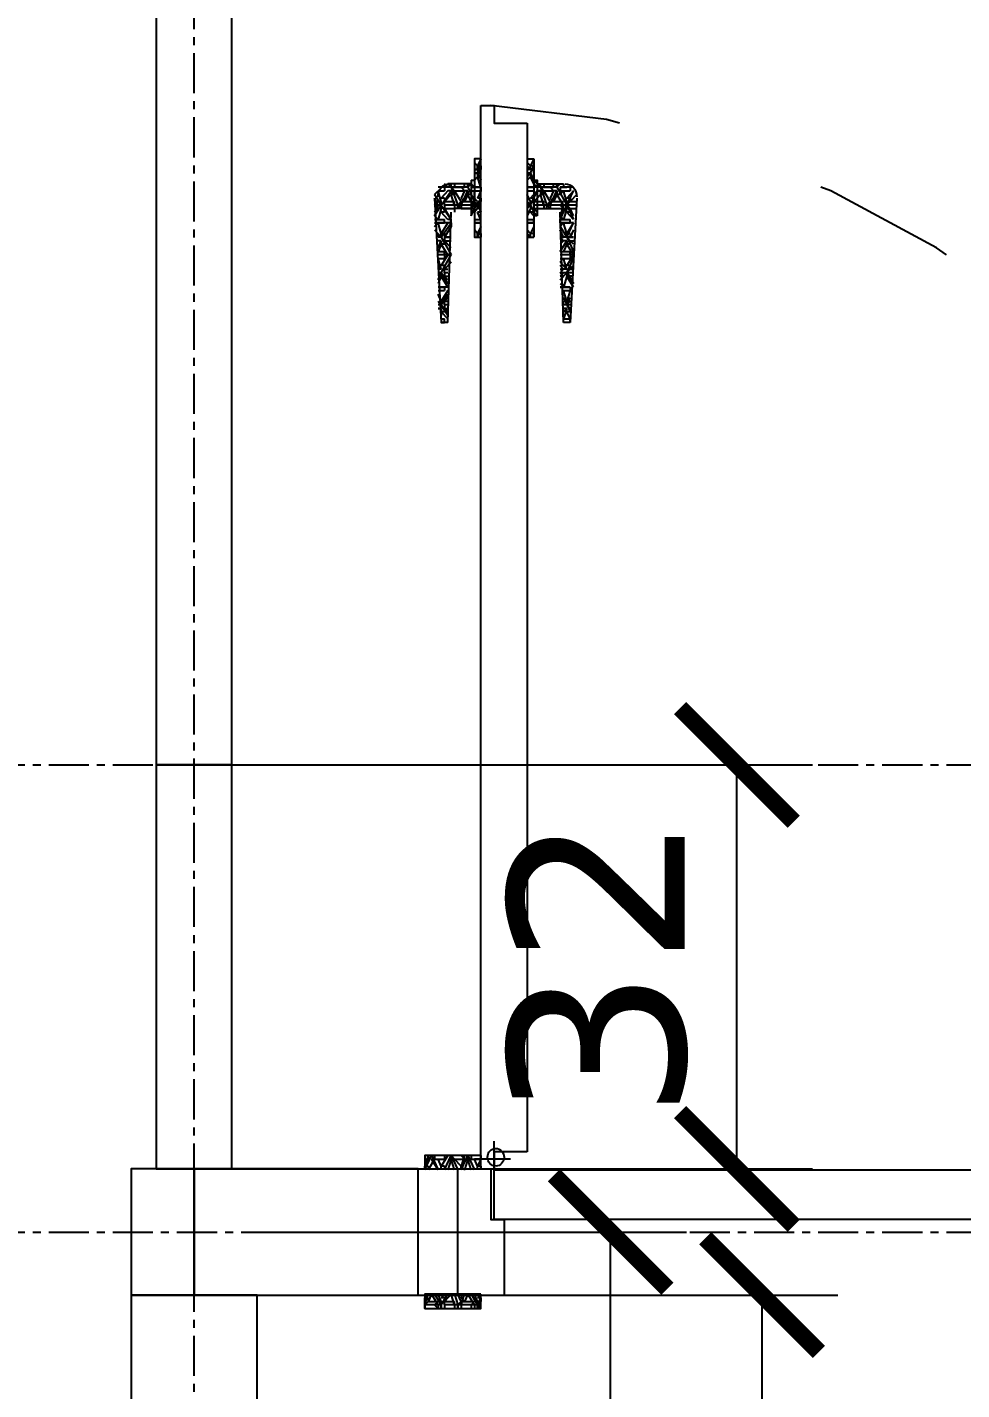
# Model space of a CAD drawing. Header units: centimetres. Extents: x -135 to 3640, y -1234 to 1338.
# Drawn here: x 247.8 to 321.8, y 192.5 to 300.4 of the extents above; entities that cross this region are included whole.
import ezdxf

# ---------------------------------------------------------------- set-up
doc = ezdxf.new("R2010")
doc.units = ezdxf.units.CM
doc.linetypes.add('CENTER', pattern=[5.08, 3.175, -0.635, 0.635, -0.635])
for name, color, linetype in [('AKS', 4, 'CENTER'), ('DIS_DUVAR_100', 30, 'Continuous'), ('IC_DUVAR_60', 30, 'Continuous'), ('IC_KAPILAR', 7, 'Continuous'), ('KOSE_PROFIL_100', 8, 'Continuous'), ('OLCULER', 7, 'Continuous'), ('OZEL_PANEL_OLCU_CM', 3, 'Continuous')]:
    doc.layers.add(name, color=color, linetype=linetype)
doc.styles.add('PORTMAN', font='DejaVuSans.ttf')
doc.dimstyles.new('PORTMAN', dxfattribs={"dimtxt": 14, "dimasz": 9, "dimexe": 6, "dimexo": 5, "dimgap": 4, "dimtad": 1, "dimtxsty": 'PORTMAN', "dimblk": 'ARCHTICK', "dimcen": 2.5, "dimazin": 3, "dimtfac": 0.5, "dimtmove": 2, "dimatfit": 3})

# ---------------------------------------------------------------- blocks, each defined once
blk = doc.blocks.new('kaynak-dis-kapi')
at = {"color": 133, "linetype": 'Continuous', "lineweight": 25, "true_color": 0x6ec1dd}
for p, q in [((54378.49, 7078.5), (54378.49, 7162.8)), ((54374.54, 7161.39), (54374.54, 7079.91)), ((54373.98, 7158.57), (54374.26, 7158.01)), ((54373.98, 7158.57), (54373.98, 7152.37)), ((54374.54, 7158.57), (54373.98, 7158.57)), ((54378.49, 7158.57), (54378.77, 7158.01)), ((54373.98, 7158.01), (54373.98, 7158.01)), ((54373.98, 7158.01), (54374.26, 7158.01)), ((54373.98, 7157.45), (54373.98, 7157.73)), ((54373.98, 7157.73), (54373.98, 7157.73)), ((54373.98, 7157.45), (54373.98, 7157.45)), ((54374.26, 7157.45), (54373.98, 7156.88)), ((54373.98, 7157.45), (54373.98, 7157.45)), ((54373.98, 7157.45), (54373.98, 7157.45)), ((54374.26, 7158.01), (54374.54, 7158.29)), ((54374.54, 7158.01), (54374.26, 7157.73)), ((54374.26, 7157.73), (54374.26, 7158.01)), ((54374.26, 7157.73), (54374.54, 7157.73)), ((54374.26, 7157.45), (54374.54, 7157.45)), ((54374.26, 7157.45), (54374.26, 7157.16)), ((54374.26, 7157.45), (54374.54, 7157.45)), ((54378.49, 7158.01), (54378.49, 7157.73)), ((54378.49, 7158.01), (54378.77, 7158.01)), ((54378.77, 7157.45), (54378.49, 7157.73)), ((54378.49, 7157.73), (54378.49, 7157.73)), ((54378.77, 7157.45), (54378.49, 7156.88)), ((54378.77, 7157.45), (54378.49, 7157.45)), ((54378.49, 7157.16), (54378.49, 7157.45)), ((54378.49, 7157.45), (54378.49, 7157.45)), ((54378.77, 7158.01), (54379.05, 7158.29)), ((54378.77, 7157.73), (54378.77, 7158.01)), ((54379.05, 7157.73), (54378.77, 7157.73)), ((54378.77, 7157.73), (54379.05, 7157.73)), ((54378.77, 7157.45), (54378.77, 7157.16)), ((54378.77, 7157.45), (54379.05, 7157.45)), ((54370.59, 7156.32), (54371.72, 7156.32)), ((54370.88, 7156.32), (54370.88, 7156.32)), ((54370.88, 7156.32), (54370.88, 7156.04)), ((54371.72, 7156.32), (54371.16, 7156.32)), ((54371.44, 7156.6), (54371.44, 7156.32)), ((54371.44, 7156.6), (54371.44, 7156.32)), ((54373.69, 7156.6), (54371.44, 7156.6)), ((54372, 7156.32), (54371.72, 7156.6)), ((54371.72, 7156.32), (54371.72, 7156.32)), ((54371.72, 7156.32), (54371.72, 7156.04)), ((54372, 7156.32), (54372, 7156.6)), ((54372, 7156.32), (54372.29, 7156.32)), ((54372.29, 7156.32), (54372.29, 7156.6)), ((54372.57, 7156.32), (54372.29, 7156.32)), ((54372.57, 7156.32), (54372.29, 7156.04)), ((54373.13, 7156.32), (54372.29, 7156.32)), ((54373.13, 7156.6), (54373.13, 7156.32)), ((54373.13, 7156.6), (54373.13, 7156.32)), ((54373.41, 7156.32), (54373.13, 7156.32)), ((54373.41, 7156.32), (54373.13, 7156.04)), ((54373.41, 7156.32), (54373.41, 7156.6)), ((54373.41, 7156.32), (54373.41, 7156.6)), ((54373.41, 7156.32), (54373.69, 7156.32)), ((54373.69, 7156.88), (54373.69, 7156.88)), ((54373.69, 7156.32), (54373.98, 7156.6)), ((54373.69, 7156.32), (54373.98, 7156.32)), ((54373.69, 7156.32), (54373.69, 7156.32)), ((54373.98, 7157.16), (54373.98, 7157.16)), ((54373.98, 7157.16), (54374.26, 7157.16)), ((54373.98, 7156.6), (54374.26, 7157.16)), ((54373.98, 7156.32), (54374.54, 7156.32)), ((54373.98, 7156.32), (54373.98, 7156.32)), ((54373.98, 7156.32), (54373.98, 7156.04)), ((54373.98, 7156.32), (54373.98, 7156.32)), ((54374.54, 7156.32), (54373.98, 7156.32)), ((54374.26, 7157.16), (54374.54, 7156.88)), ((54378.49, 7157.16), (54378.77, 7157.16)), ((54378.49, 7156.32), (54378.77, 7157.16)), ((54378.49, 7156.32), (54379.05, 7156.32)), ((54378.49, 7156.32), (54378.49, 7156.32)), ((54378.49, 7156.32), (54378.49, 7156.04)), ((54379.05, 7156.32), (54378.49, 7156.32)), ((54378.77, 7157.16), (54379.05, 7156.88)), ((54379.33, 7156.88), (54379.05, 7156.88)), ((54379.05, 7156.88), (54379.05, 7156.32)), ((54379.33, 7156.6), (54379.05, 7156.32)), ((54379.05, 7156.32), (54379.33, 7156.32)), ((54379.33, 7156.32), (54379.05, 7156.32)), ((54379.33, 7156.88), (54379.33, 7154.06)), ((54379.62, 7156.32), (54379.33, 7156.6)), ((54379.33, 7156.6), (54381.31, 7156.6)), ((54379.33, 7156.32), (54379.33, 7156.32)), ((54379.33, 7156.32), (54379.33, 7156.32)), ((54379.33, 7156.32), (54379.33, 7156.04)), ((54379.33, 7156.32), (54379.33, 7156.32)), ((54379.62, 7156.32), (54379.62, 7156.6)), ((54379.62, 7156.32), (54379.9, 7156.32)), ((54379.9, 7156.32), (54379.9, 7156.6)), ((54380.18, 7156.32), (54379.9, 7156.32)), ((54380.18, 7156.32), (54379.9, 7156.04)), ((54380.74, 7156.32), (54379.9, 7156.32)), ((54380.74, 7156.6), (54380.74, 7156.32)), ((54380.74, 7156.6), (54380.74, 7156.32)), ((54381.03, 7156.32), (54380.74, 7156.32)), ((54381.03, 7156.32), (54380.74, 7156.04)), ((54381.03, 7156.32), (54381.03, 7156.6)), ((54381.03, 7156.32), (54381.03, 7156.6)), ((54381.03, 7156.32), (54381.31, 7156.32)), ((54381.31, 7156.32), (54381.59, 7156.6)), ((54381.59, 7156.32), (54381.59, 7156.32)), ((54381.59, 7156.32), (54381.59, 7156.04)), ((54381.59, 7156.32), (54381.59, 7156.32)), ((54370.31, 7155.75), (54370.88, 7155.19)), ((54370.31, 7155.47), (54370.88, 7145.6)), ((54370.88, 7155.19), (54370.31, 7155.19)), ((54370.59, 7156.04), (54370.59, 7156.04)), ((54370.59, 7156.04), (54371.16, 7155.47)), ((54371.72, 7156.04), (54370.88, 7156.04)), ((54370.88, 7155.47), (54370.88, 7155.19)), ((54370.88, 7155.47), (54371.16, 7155.47)), ((54371.16, 7154.91), (54370.88, 7155.19)), ((54371.16, 7155.19), (54371.44, 7156.04)), ((54371.16, 7154.91), (54371.16, 7155.19)), ((54371.72, 7155.75), (54371.44, 7156.04)), ((54371.44, 7154.91), (54372, 7155.75)), ((54371.72, 7154.91), (54371.44, 7155.19)), ((54372.57, 7155.19), (54371.44, 7155.19)), ((54371.72, 7155.75), (54372, 7155.75)), ((54372.57, 7154.91), (54372, 7156.04)), ((54372, 7156.04), (54372, 7155.75)), ((54372, 7156.04), (54372.29, 7156.04)), ((54372, 7155.75), (54372.29, 7155.19)), ((54373.13, 7156.04), (54372.29, 7156.04)), ((54372.29, 7156.04), (54372.57, 7155.47)), ((54372.57, 7155.47), (54372.29, 7155.19)), ((54372.57, 7155.19), (54373.13, 7156.04)), ((54372.57, 7155.47), (54372.57, 7155.47)), ((54372.57, 7154.91), (54372.57, 7155.19)), ((54372.85, 7154.91), (54372.57, 7155.19)), ((54373.13, 7155.75), (54373.13, 7156.04)), ((54373.13, 7155.75), (54373.41, 7155.75)), ((54373.13, 7154.91), (54373.41, 7155.75)), ((54373.13, 7154.91), (54373.13, 7155.19)), ((54373.69, 7155.19), (54373.13, 7155.19)), ((54373.69, 7156.04), (54373.41, 7156.04)), ((54373.41, 7156.04), (54373.41, 7155.75)), ((54373.41, 7156.04), (54373.69, 7156.04)), ((54373.41, 7155.75), (54373.69, 7155.47)), ((54373.98, 7155.47), (54373.69, 7156.04)), ((54373.69, 7156.04), (54373.69, 7156.04)), ((54373.69, 7155.47), (54373.98, 7155.19)), ((54373.98, 7155.19), (54373.69, 7155.19)), ((54373.98, 7156.04), (54373.98, 7156.04)), ((54373.98, 7156.04), (54373.98, 7156.04)), ((54374.54, 7156.04), (54373.98, 7156.04)), ((54373.98, 7155.47), (54373.98, 7155.19)), ((54373.98, 7155.47), (54374.26, 7155.47)), ((54373.98, 7154.91), (54373.98, 7155.19)), ((54373.98, 7155.19), (54373.98, 7155.19)), ((54373.98, 7155.19), (54373.98, 7155.19)), ((54374.26, 7155.19), (54374.54, 7155.75)), ((54374.26, 7154.91), (54374.26, 7155.19)), ((54379.05, 7156.04), (54378.49, 7156.04)), ((54378.49, 7156.04), (54378.77, 7155.47)), ((54378.49, 7155.47), (54378.49, 7155.19)), ((54378.49, 7155.47), (54378.77, 7155.47)), ((54378.77, 7154.91), (54378.49, 7155.19)), ((54378.49, 7155.19), (54378.49, 7155.19)), ((54378.77, 7154.91), (54378.77, 7155.19)), ((54379.33, 7156.04), (54379.05, 7156.04)), ((54379.33, 7154.91), (54379.05, 7155.19)), ((54379.33, 7155.19), (54379.05, 7155.19)), ((54379.05, 7154.91), (54379.33, 7155.19)), ((54379.33, 7156.04), (54379.33, 7156.04)), ((54379.33, 7155.75), (54379.62, 7155.75)), ((54379.33, 7155.19), (54379.62, 7155.75)), ((54380.18, 7155.19), (54379.33, 7155.19)), ((54380.18, 7154.91), (54379.62, 7156.04)), ((54379.62, 7156.04), (54379.62, 7155.75)), ((54379.62, 7156.04), (54379.9, 7156.04)), ((54379.62, 7155.75), (54379.9, 7155.19)), ((54380.74, 7156.04), (54379.9, 7156.04)), ((54379.9, 7156.04), (54380.18, 7155.47)), ((54380.18, 7155.47), (54379.9, 7155.19)), ((54380.18, 7155.19), (54380.74, 7156.04)), ((54380.18, 7155.47), (54380.18, 7155.47)), ((54380.18, 7154.91), (54380.18, 7155.19)), ((54380.46, 7154.91), (54380.18, 7155.19)), ((54380.74, 7155.75), (54380.74, 7156.04)), ((54380.74, 7155.75), (54381.03, 7155.75)), ((54380.74, 7154.91), (54381.03, 7155.75)), ((54380.74, 7154.91), (54380.74, 7155.19)), ((54381.59, 7155.19), (54380.74, 7155.19)), ((54381.03, 7156.04), (54381.03, 7155.75)), ((54381.03, 7156.04), (54381.31, 7156.04)), ((54381.03, 7155.75), (54381.59, 7155.19)), ((54381.31, 7156.04), (54381.87, 7155.47)), ((54382.15, 7156.04), (54381.59, 7156.04)), ((54381.59, 7155.47), (54381.59, 7155.19)), ((54381.59, 7155.47), (54381.87, 7155.47)), ((54381.59, 7154.91), (54381.59, 7155.19)), ((54381.87, 7155.19), (54382.15, 7156.04)), ((54381.87, 7154.91), (54381.87, 7155.19)), ((54382.44, 7155.75), (54382.15, 7156.04)), ((54382.15, 7154.91), (54382.44, 7155.47)), ((54382.44, 7154.91), (54382.15, 7155.19)), ((54382.44, 7155.19), (54382.15, 7155.19)), ((54382.44, 7155.75), (54382.44, 7155.75)), ((54370.88, 7154.63), (54370.31, 7154.63)), ((54370.59, 7154.06), (54370.88, 7154.63)), ((54370.59, 7153.78), (54371.16, 7154.34)), ((54371.16, 7154.91), (54370.88, 7154.63)), ((54370.88, 7154.34), (54370.88, 7154.63)), ((54370.88, 7154.34), (54371.16, 7154.34)), ((54371.16, 7154.91), (54371.44, 7154.91)), ((54371.16, 7154.91), (54371.16, 7154.63)), ((54371.16, 7154.91), (54371.44, 7154.91)), ((54371.16, 7154.63), (54371.44, 7153.78)), ((54371.72, 7154.91), (54371.44, 7154.63)), ((54371.44, 7154.91), (54371.72, 7154.06)), ((54372.57, 7154.63), (54371.44, 7154.63)), ((54371.44, 7145.6), (54371.72, 7154.34)), ((54371.72, 7154.06), (54371.44, 7153.78)), ((54371.72, 7154.06), (54371.72, 7154.06)), ((54373.69, 7154.63), (54372, 7154.63)), ((54372, 7154.34), (54372, 7154.34)), ((54372.57, 7154.63), (54372.29, 7154.63)), ((54372.29, 7154.63), (54372.29, 7154.63)), ((54372.57, 7154.91), (54372.57, 7154.63)), ((54372.57, 7154.91), (54372.57, 7154.63)), ((54372.85, 7154.91), (54372.57, 7154.63)), ((54372.57, 7154.63), (54372.57, 7154.63)), ((54372.85, 7154.63), (54372.85, 7154.91)), ((54372.85, 7154.91), (54373.13, 7154.91)), ((54372.85, 7154.91), (54373.13, 7154.91)), ((54373.13, 7154.91), (54373.13, 7154.63)), ((54373.13, 7154.91), (54373.13, 7154.63)), ((54373.69, 7154.63), (54373.13, 7154.63)), ((54373.69, 7154.91), (54373.98, 7154.91)), ((54373.98, 7154.63), (54373.69, 7154.63)), ((54373.69, 7154.34), (54373.98, 7154.63)), ((54373.98, 7154.34), (54373.69, 7154.06)), ((54373.69, 7154.06), (54373.98, 7154.06)), ((54373.69, 7154.06), (54373.69, 7154.06)), ((54373.98, 7154.91), (54373.98, 7154.91)), ((54373.98, 7154.91), (54373.98, 7154.63)), ((54373.98, 7154.34), (54373.98, 7154.63)), ((54373.98, 7154.63), (54373.98, 7154.63)), ((54373.98, 7154.63), (54373.98, 7154.63)), ((54373.98, 7154.34), (54374.26, 7154.34)), ((54373.98, 7154.06), (54374.26, 7154.34)), ((54374.26, 7154.91), (54374.54, 7154.91)), ((54374.26, 7154.91), (54374.54, 7154.91)), ((54374.26, 7154.91), (54374.26, 7154.63)), ((54374.26, 7154.91), (54374.54, 7154.91)), ((54374.26, 7154.63), (54374.54, 7154.06)), ((54378.77, 7154.91), (54378.49, 7154.63)), ((54378.49, 7154.34), (54378.49, 7154.63)), ((54378.49, 7154.63), (54378.49, 7154.63)), ((54378.49, 7154.34), (54378.77, 7154.34)), ((54378.49, 7153.78), (54378.77, 7154.34)), ((54378.77, 7154.91), (54379.05, 7154.91)), ((54378.77, 7154.91), (54378.77, 7154.63)), ((54378.77, 7154.91), (54379.05, 7154.91)), ((54378.77, 7154.63), (54379.05, 7154.34)), ((54379.05, 7154.91), (54379.33, 7154.91)), ((54379.05, 7154.91), (54379.05, 7154.91)), ((54379.05, 7154.91), (54379.05, 7154.91)), ((54379.05, 7154.91), (54379.33, 7154.63)), ((54379.33, 7154.63), (54379.05, 7154.63)), ((54379.33, 7154.63), (54379.05, 7154.63)), ((54379.05, 7154.34), (54379.05, 7154.06)), ((54379.33, 7154.91), (54379.33, 7154.63)), ((54380.18, 7154.63), (54379.33, 7154.63)), ((54379.33, 7154.63), (54380.74, 7154.63)), ((54380.18, 7154.63), (54379.9, 7154.63)), ((54379.9, 7154.63), (54379.9, 7154.63)), ((54380.18, 7154.91), (54380.18, 7154.63)), ((54380.18, 7154.91), (54380.18, 7154.63)), ((54380.46, 7154.91), (54380.18, 7154.63)), ((54380.18, 7154.63), (54380.18, 7154.63)), ((54380.46, 7154.63), (54380.46, 7154.91)), ((54380.46, 7154.91), (54380.74, 7154.91)), ((54380.46, 7154.91), (54380.74, 7154.91)), ((54380.74, 7154.91), (54380.74, 7154.63)), ((54380.74, 7154.91), (54380.74, 7154.34)), ((54381.59, 7154.63), (54380.74, 7154.63)), ((54380.74, 7154.34), (54380.74, 7154.34)), ((54381.03, 7153.78), (54381.59, 7154.63)), ((54381.31, 7145.6), (54381.03, 7154.34)), ((54381.03, 7154.06), (54381.03, 7154.06)), ((54381.03, 7154.06), (54381.03, 7154.06)), ((54381.31, 7153.78), (54381.87, 7154.34)), ((54381.59, 7154.91), (54381.59, 7154.63)), ((54381.59, 7154.34), (54381.59, 7154.63)), ((54381.59, 7154.34), (54381.87, 7154.34)), ((54381.87, 7154.91), (54382.44, 7154.91)), ((54381.87, 7154.91), (54382.15, 7154.91)), ((54381.87, 7154.91), (54381.87, 7154.63)), ((54381.87, 7154.91), (54382.15, 7154.91)), ((54381.87, 7154.63), (54382.15, 7153.78)), ((54382.44, 7154.91), (54382.15, 7154.63)), ((54382.15, 7154.91), (54382.44, 7154.34)), ((54382.44, 7154.63), (54382.15, 7154.63)), ((54382.44, 7154.06), (54382.15, 7153.78)), ((54382.44, 7154.06), (54382.44, 7154.06)), ((54370.59, 7153.78), (54370.59, 7153.78)), ((54371.16, 7152.37), (54370.59, 7153.5)), ((54370.59, 7153.5), (54371.72, 7153.5)), ((54370.59, 7153.5), (54370.59, 7153.5)), ((54370.59, 7153.5), (54371.16, 7152.65)), ((54370.88, 7153.5), (54370.88, 7153.78)), ((54371.72, 7153.78), (54370.88, 7153.78)), ((54370.88, 7153.5), (54370.88, 7153.5)), ((54371.72, 7153.5), (54370.88, 7153.5)), ((54371.16, 7152.65), (54371.44, 7153.5)), ((54371.72, 7153.22), (54371.44, 7153.5)), ((54371.72, 7153.5), (54371.72, 7153.78)), ((54371.72, 7153.5), (54371.72, 7153.5)), ((54371.72, 7153.22), (54371.72, 7153.22)), ((54373.98, 7153.5), (54373.98, 7153.78)), ((54374.54, 7153.78), (54373.98, 7153.78)), ((54373.98, 7153.5), (54374.54, 7153.5)), ((54373.98, 7153.5), (54373.98, 7153.5)), ((54374.54, 7153.5), (54373.98, 7153.5)), ((54373.98, 7153.22), (54374.26, 7152.65)), ((54378.49, 7153.5), (54378.49, 7153.78)), ((54379.05, 7153.78), (54378.49, 7153.78)), ((54378.49, 7153.5), (54379.05, 7153.5)), ((54378.49, 7153.5), (54378.49, 7153.5)), ((54379.05, 7153.5), (54378.49, 7153.5)), ((54378.49, 7153.22), (54378.77, 7152.65)), ((54381.03, 7153.78), (54381.03, 7153.78)), ((54381.03, 7153.78), (54381.31, 7153.78)), ((54381.03, 7153.5), (54382.44, 7153.5)), ((54381.03, 7153.5), (54381.03, 7153.5)), ((54381.03, 7153.5), (54381.03, 7153.22)), ((54381.03, 7153.5), (54381.31, 7153.5)), ((54381.03, 7153.22), (54381.03, 7153.22)), ((54381.03, 7153.22), (54381.03, 7153.22)), ((54381.03, 7153.22), (54381.59, 7152.37)), ((54381.31, 7153.5), (54381.87, 7152.65)), ((54381.59, 7153.5), (54381.59, 7153.78)), ((54382.44, 7153.78), (54381.59, 7153.78)), ((54381.59, 7153.5), (54381.59, 7153.5)), ((54382.44, 7153.5), (54381.59, 7153.5)), ((54381.87, 7152.65), (54382.15, 7153.5)), ((54382.44, 7153.22), (54382.15, 7153.5)), ((54370.59, 7152.94), (54370.88, 7152.37)), ((54370.88, 7152.37), (54370.59, 7152.37)), ((54370.88, 7152.09), (54370.59, 7152.09)), ((54370.59, 7151.81), (54370.88, 7152.09)), ((54370.88, 7152.65), (54370.88, 7152.37)), ((54370.88, 7152.65), (54371.16, 7152.65)), ((54371.16, 7152.37), (54370.88, 7152.37)), ((54371.16, 7152.37), (54370.88, 7152.09)), ((54370.88, 7151.81), (54370.88, 7152.09)), ((54371.16, 7152.37), (54371.16, 7152.65)), ((54371.16, 7152.37), (54371.44, 7152.37)), ((54371.72, 7151.24), (54371.16, 7152.09)), ((54371.16, 7152.09), (54371.16, 7151.81)), ((54371.16, 7152.09), (54371.44, 7152.09)), ((54371.44, 7152.37), (54371.72, 7152.94)), ((54371.72, 7152.37), (54371.44, 7152.37)), ((54371.72, 7152.37), (54371.44, 7152.09)), ((54371.72, 7152.37), (54371.44, 7152.37)), ((54371.72, 7152.09), (54371.44, 7152.09)), ((54371.44, 7152.09), (54371.72, 7151.81)), ((54373.98, 7152.37), (54373.98, 7152.65)), ((54373.98, 7152.65), (54373.98, 7152.65)), ((54373.98, 7152.65), (54374.26, 7152.65)), ((54374.54, 7152.37), (54373.98, 7152.37)), ((54374.26, 7152.65), (54374.54, 7152.94)), ((54374.54, 7152.65), (54374.26, 7152.37)), ((54374.26, 7152.37), (54374.26, 7152.65)), ((54378.77, 7152.37), (54378.49, 7152.94)), ((54378.49, 7152.65), (54378.49, 7152.37)), ((54378.49, 7152.65), (54378.77, 7152.65)), ((54378.77, 7152.65), (54379.05, 7152.94)), ((54378.77, 7152.37), (54378.77, 7152.65)), ((54381.03, 7152.37), (54381.59, 7152.37)), ((54381.59, 7152.37), (54381.03, 7152.37)), ((54381.59, 7152.09), (54381.03, 7152.09)), ((54381.03, 7151.53), (54381.59, 7152.09)), ((54381.59, 7152.65), (54381.59, 7152.37)), ((54381.59, 7152.65), (54381.87, 7152.65)), ((54381.59, 7152.37), (54381.59, 7152.37)), ((54381.59, 7152.37), (54381.59, 7152.09)), ((54381.59, 7151.81), (54381.59, 7152.09)), ((54381.87, 7152.37), (54381.87, 7152.65)), ((54381.87, 7152.37), (54382.15, 7152.37)), ((54381.87, 7152.37), (54382.15, 7152.37)), ((54382.15, 7151.53), (54381.87, 7152.09)), ((54381.87, 7152.09), (54381.87, 7151.81)), ((54381.87, 7152.09), (54382.15, 7152.09)), ((54382.15, 7152.37), (54382.15, 7152.65)), ((54382.15, 7152.37), (54382.15, 7152.37)), ((54382.15, 7152.37), (54382.15, 7152.37)), ((54382.15, 7152.09), (54382.15, 7152.09)), ((54382.15, 7152.09), (54382.15, 7152.09)), ((54382.15, 7152.09), (54382.15, 7152.09)), ((54370.59, 7150.96), (54371.16, 7151.81)), ((54370.59, 7150.96), (54371.72, 7150.96)), ((54370.59, 7150.96), (54370.59, 7150.96)), ((54370.59, 7150.96), (54370.59, 7150.96)), ((54370.59, 7150.96), (54371.16, 7150.12)), ((54370.88, 7151.81), (54371.16, 7151.81)), ((54370.88, 7150.96), (54370.88, 7151.24)), ((54371.72, 7151.24), (54370.88, 7151.24)), ((54370.88, 7150.96), (54370.88, 7150.68)), ((54371.16, 7151.81), (54371.44, 7151.24)), ((54371.72, 7151.24), (54371.44, 7151.24)), ((54371.72, 7151.24), (54371.72, 7151.24)), ((54371.72, 7151.24), (54371.72, 7151.24)), ((54381.03, 7150.96), (54382.15, 7150.96)), ((54381.03, 7150.96), (54381.03, 7150.96)), ((54381.03, 7150.96), (54381.31, 7150.96)), ((54381.03, 7150.96), (54381.03, 7150.96)), ((54381.03, 7150.96), (54381.31, 7150.96)), ((54381.31, 7150.96), (54381.87, 7151.81)), ((54381.31, 7150.96), (54381.87, 7150.12)), ((54381.59, 7151.81), (54381.87, 7151.81)), ((54381.59, 7150.96), (54381.59, 7151.24)), ((54382.15, 7151.24), (54381.59, 7151.24)), ((54381.59, 7150.96), (54381.59, 7150.68)), ((54381.87, 7151.81), (54382.15, 7151.24)), ((54370.59, 7150.12), (54370.88, 7149.83)), ((54370.88, 7149.83), (54370.59, 7149.83)), ((54371.72, 7150.68), (54370.88, 7150.68)), ((54370.88, 7150.12), (54370.88, 7149.83)), ((54370.88, 7150.12), (54371.16, 7150.12)), ((54371.16, 7149.55), (54370.88, 7149.83)), ((54371.16, 7149.83), (54371.44, 7150.68)), ((54371.72, 7150.4), (54371.16, 7149.83)), ((54371.16, 7149.83), (54371.16, 7149.83)), ((54371.16, 7149.83), (54371.44, 7149.83)), ((54371.72, 7150.4), (54371.44, 7150.68)), ((54371.44, 7149.83), (54371.72, 7150.12)), ((54371.72, 7149.55), (54371.44, 7149.83)), ((54371.72, 7149.83), (54371.44, 7149.83)), ((54371.72, 7150.68), (54371.72, 7150.68)), ((54381.03, 7150.4), (54381.59, 7149.83)), ((54381.59, 7149.83), (54381.31, 7149.83)), ((54382.15, 7150.68), (54381.59, 7150.68)), ((54381.59, 7150.12), (54381.59, 7149.83)), ((54381.59, 7150.12), (54381.87, 7150.12)), ((54381.59, 7149.55), (54381.59, 7149.83)), ((54381.87, 7149.83), (54382.15, 7150.68)), ((54382.15, 7150.12), (54381.87, 7149.83)), ((54381.87, 7149.83), (54381.87, 7149.83)), ((54381.87, 7149.83), (54382.15, 7149.83)), ((54371.16, 7149.55), (54370.59, 7148.71)), ((54370.88, 7149.27), (54370.59, 7149.27)), ((54370.59, 7149.27), (54370.88, 7149.27)), ((54370.59, 7148.42), (54371.16, 7149.27)), ((54371.16, 7149.55), (54370.88, 7149.27)), ((54370.88, 7149.27), (54370.88, 7149.27)), ((54370.88, 7149.27), (54371.16, 7149.27)), ((54371.16, 7149.55), (54371.16, 7149.27)), ((54371.16, 7149.55), (54371.44, 7149.55)), ((54371.16, 7149.27), (54371.44, 7148.42)), ((54371.72, 7149.55), (54371.44, 7149.27)), ((54371.44, 7149.55), (54371.72, 7149.27)), ((54371.72, 7149.27), (54371.44, 7149.27)), ((54371.72, 7148.71), (54371.44, 7148.42)), ((54381.31, 7149.55), (54381.59, 7149.55)), ((54381.87, 7149.55), (54381.31, 7148.71)), ((54381.59, 7149.27), (54381.31, 7149.27)), ((54381.31, 7148.99), (54381.59, 7149.27)), ((54381.31, 7148.42), (54381.87, 7149.27)), ((54381.59, 7149.55), (54381.59, 7149.27)), ((54381.59, 7149.27), (54381.59, 7149.27)), ((54381.59, 7149.27), (54381.87, 7149.27)), ((54381.87, 7149.55), (54382.15, 7149.55)), ((54381.87, 7149.55), (54381.87, 7149.27)), ((54381.87, 7149.55), (54382.15, 7149.55)), ((54381.87, 7149.27), (54382.15, 7148.71)), ((54370.88, 7148.42), (54371.72, 7148.42)), ((54370.88, 7148.42), (54370.88, 7148.42)), ((54370.88, 7148.42), (54370.88, 7148.14)), ((54371.72, 7148.42), (54370.88, 7148.42)), ((54371.44, 7148.14), (54370.88, 7148.14)), ((54370.88, 7148.14), (54371.16, 7147.3)), ((54371.16, 7147.01), (54370.88, 7147.58)), ((54371.16, 7147.3), (54371.44, 7148.14)), ((54371.44, 7148.14), (54371.44, 7148.14)), ((54381.31, 7148.42), (54382.15, 7148.42)), ((54381.31, 7148.42), (54381.31, 7148.42)), ((54381.31, 7148.14), (54381.31, 7148.14)), ((54381.31, 7148.14), (54381.87, 7147.3)), ((54381.87, 7147.01), (54381.31, 7147.86)), ((54381.31, 7147.58), (54381.59, 7147.3)), ((54381.59, 7148.42), (54381.59, 7148.42)), ((54381.59, 7148.42), (54381.59, 7148.14)), ((54382.15, 7148.42), (54381.59, 7148.42)), ((54382.15, 7148.14), (54381.59, 7148.14)), ((54381.87, 7147.3), (54382.15, 7147.86)), ((54371.16, 7147.01), (54370.88, 7147.3)), ((54370.88, 7147.3), (54370.88, 7147.3)), ((54370.88, 7147.3), (54371.16, 7147.3)), ((54370.88, 7147.3), (54370.88, 7147.3)), ((54370.88, 7147.3), (54370.88, 7147.3)), ((54371.16, 7147.01), (54370.88, 7146.73)), ((54370.88, 7146.73), (54370.88, 7146.73)), ((54371.16, 7147.01), (54371.16, 7147.3)), ((54371.16, 7147.01), (54371.44, 7147.01)), ((54371.44, 7146.45), (54371.16, 7146.73)), ((54371.16, 7146.73), (54371.16, 7146.73)), ((54371.16, 7146.73), (54371.44, 7146.73)), ((54371.16, 7146.73), (54371.44, 7145.89)), ((54371.44, 7147.01), (54371.44, 7147.3)), ((54371.44, 7146.73), (54371.44, 7146.73)), ((54381.59, 7147.3), (54381.31, 7147.3)), ((54381.31, 7147.01), (54381.59, 7147.01)), ((54381.59, 7146.73), (54381.31, 7146.73)), ((54381.31, 7146.45), (54381.59, 7146.73)), ((54381.59, 7147.01), (54381.59, 7147.3)), ((54381.59, 7147.3), (54381.59, 7147.3)), ((54381.59, 7147.3), (54381.87, 7147.3)), ((54381.59, 7147.01), (54381.59, 7146.73)), ((54381.59, 7146.45), (54381.59, 7146.73)), ((54381.87, 7147.01), (54381.87, 7147.3)), ((54381.87, 7147.01), (54382.15, 7147.01)), ((54381.87, 7147.01), (54382.15, 7147.01)), ((54382.15, 7146.73), (54381.87, 7146.73)), ((54381.87, 7146.73), (54381.87, 7146.73)), ((54381.87, 7146.73), (54382.15, 7146.73)), ((54381.87, 7146.73), (54381.87, 7146.17)), ((54370.88, 7145.89), (54371.16, 7146.45)), ((54370.88, 7145.6), (54370.88, 7145.89)), ((54371.44, 7145.89), (54370.88, 7145.89)), ((54370.88, 7145.6), (54371.44, 7145.6)), ((54370.88, 7145.6), (54370.88, 7145.6)), ((54371.16, 7145.6), (54371.16, 7145.6)), ((54371.16, 7145.6), (54371.16, 7145.6)), ((54371.16, 7145.6), (54371.16, 7145.6)), ((54381.31, 7145.89), (54381.87, 7146.45)), ((54381.31, 7145.89), (54381.31, 7145.89)), ((54381.31, 7145.6), (54381.87, 7145.6)), ((54381.59, 7146.45), (54381.87, 7146.45)), ((54381.59, 7145.6), (54381.59, 7145.89)), ((54381.87, 7145.89), (54381.59, 7145.89)), ((54381.59, 7145.6), (54381.59, 7145.6)), ((54381.59, 7145.6), (54381.59, 7145.6)), ((54381.87, 7145.6), (54381.87, 7145.6)), ((54377.36, 7078.22), (54377.36, 7080.76)), ((54378.49, 7079.63), (54378.49, 7079.35)), ((54379.62, 7079.63), (54379.05, 7078.5)), ((54379.33, 7079.63), (54379.33, 7079.35)), ((54380.18, 7078.5), (54379.62, 7079.63)), ((54379.62, 7079.63), (54379.62, 7079.35)), ((54379.62, 7079.63), (54379.9, 7079.63)), ((54380.18, 7079.63), (54379.9, 7079.35)), ((54379.9, 7079.63), (54380.18, 7078.79)), ((54381.03, 7079.63), (54380.46, 7078.5)), ((54381.03, 7079.63), (54380.74, 7079.35)), ((54381.59, 7078.5), (54381.03, 7079.63)), ((54381.03, 7079.63), (54381.03, 7079.35)), ((54381.03, 7079.63), (54381.31, 7079.63)), ((54381.31, 7079.63), (54381.87, 7078.79)), ((54381.59, 7079.63), (54381.59, 7079.35)), ((54382.72, 7079.63), (54382.15, 7078.5)), ((54382.44, 7079.63), (54382.44, 7079.35)), ((54382.72, 7079.63), (54382.44, 7079.35)), ((54383.28, 7078.5), (54382.72, 7079.63)), ((54382.72, 7079.63), (54383, 7079.63)), ((54383, 7079.63), (54383, 7079.35)), ((54383, 7079.63), (54383.28, 7078.79)), ((54377.36, 7078.5), (54293.34, 7078.5)), ((54375.95, 7079.35), (54379.05, 7079.35)), ((54377.36, 7074.56), (54377.36, 7078.5)), ((54379.33, 7079.35), (54378.49, 7079.35)), ((54378.49, 7079.35), (54378.77, 7078.79)), ((54378.49, 7078.5), (54378.49, 7079.07)), ((54378.49, 7078.79), (54378.49, 7078.5)), ((54378.49, 7078.79), (54378.77, 7078.79)), ((54378.77, 7078.79), (54379.05, 7079.35)), ((54378.77, 7078.5), (54378.77, 7078.79)), ((54379.33, 7079.35), (54379.05, 7079.35)), ((54379.33, 7079.35), (54379.62, 7079.35)), ((54379.33, 7078.5), (54379.62, 7079.35)), ((54379.62, 7079.35), (54379.9, 7078.5)), ((54380.74, 7079.35), (54379.9, 7079.35)), ((54380.18, 7078.79), (54379.9, 7078.5)), ((54380.18, 7078.79), (54380.74, 7079.35)), ((54380.18, 7078.5), (54380.18, 7078.79)), ((54380.18, 7078.79), (54380.18, 7078.79)), ((54380.46, 7068.64), (54380.46, 7078.5)), ((54380.74, 7079.35), (54380.74, 7079.35)), ((54380.74, 7079.35), (54381.03, 7079.35)), ((54380.74, 7078.5), (54381.03, 7079.35)), ((54381.03, 7079.35), (54381.31, 7078.5)), ((54382.44, 7079.35), (54381.59, 7079.35)), ((54381.59, 7078.79), (54381.59, 7078.5)), ((54381.59, 7078.79), (54381.87, 7078.79)), ((54381.87, 7078.79), (54382.15, 7079.35)), ((54381.87, 7078.5), (54381.87, 7078.79)), ((54382.44, 7079.35), (54382.15, 7079.35)), ((54382.15, 7078.5), (54382.72, 7079.35)), ((54382.44, 7079.35), (54382.72, 7079.35)), ((54382.44, 7079.35), (54383, 7078.5)), ((54383.28, 7079.35), (54383, 7079.35)), ((54383, 7078.79), (54383, 7078.5)), ((54383, 7078.79), (54383.28, 7078.79)), ((54383.28, 7078.5), (54383.28, 7078.79)), ((54383.28, 7078.79), (54383.28, 7078.79)), ((54293.34, 7074.56), (54377.36, 7074.56)), ((54376.51, 7074.56), (54376.51, 7068.64)), ((54378.49, 7068.64), (54378.77, 7068.35)), ((54378.49, 7068.35), (54378.49, 7068.07)), ((54378.49, 7068.35), (54378.77, 7068.35)), ((54378.77, 7067.79), (54378.49, 7068.07)), ((54378.49, 7068.07), (54378.49, 7068.07)), ((54378.49, 7068.07), (54378.49, 7068.07)), ((54378.77, 7067.79), (54378.49, 7067.51)), ((54378.77, 7068.07), (54379.05, 7068.64)), ((54378.77, 7067.79), (54378.77, 7068.07)), ((54378.77, 7067.79), (54379.05, 7067.79)), ((54378.77, 7067.79), (54378.77, 7067.51)), ((54378.77, 7067.79), (54379.05, 7067.79)), ((54379.05, 7067.79), (54379.62, 7068.64)), ((54379.33, 7067.79), (54379.05, 7068.07)), ((54380.18, 7068.07), (54379.05, 7068.07)), ((54379.05, 7067.79), (54379.05, 7067.51)), ((54379.33, 7067.79), (54379.33, 7067.51)), ((54379.62, 7068.64), (54379.9, 7068.07)), ((54380.18, 7067.79), (54379.9, 7068.64)), ((54380.18, 7068.35), (54379.9, 7068.07)), ((54380.18, 7068.07), (54380.46, 7068.64)), ((54380.18, 7068.64), (54380.18, 7068.35)), ((54380.18, 7068.35), (54380.18, 7068.35)), ((54380.18, 7067.79), (54380.18, 7068.07)), ((54380.46, 7067.79), (54380.18, 7068.07)), ((54380.18, 7067.79), (54380.18, 7067.51)), ((54380.18, 7067.79), (54380.18, 7067.51)), ((54380.74, 7068.64), (54380.46, 7067.79)), ((54380.46, 7067.51), (54380.46, 7067.79)), ((54380.46, 7067.79), (54380.74, 7067.79)), ((54380.46, 7067.79), (54380.46, 7067.51)), ((54380.46, 7067.79), (54380.74, 7067.79)), ((54380.74, 7067.79), (54381.03, 7068.64)), ((54380.74, 7067.79), (54380.74, 7068.07)), ((54381.59, 7068.07), (54380.74, 7068.07)), ((54380.74, 7067.79), (54380.74, 7067.51)), ((54380.74, 7067.79), (54380.74, 7067.51)), ((54381.03, 7068.64), (54381.59, 7068.07)), ((54381.59, 7068.64), (54381.87, 7068.35)), ((54381.59, 7068.35), (54381.59, 7068.07)), ((54381.59, 7068.35), (54381.87, 7068.35)), ((54381.59, 7067.79), (54381.59, 7068.07)), ((54381.59, 7067.79), (54381.59, 7067.51)), ((54381.87, 7068.07), (54382.15, 7068.64)), ((54381.87, 7067.79), (54381.87, 7068.07)), ((54381.87, 7067.79), (54383.28, 7067.79)), ((54381.87, 7067.79), (54382.15, 7067.79)), ((54381.87, 7067.79), (54381.87, 7067.51)), ((54381.87, 7067.79), (54382.15, 7067.79)), ((54382.15, 7067.79), (54382.72, 7068.64)), ((54382.44, 7067.79), (54382.15, 7068.07)), ((54383, 7068.07), (54382.15, 7068.07)), ((54382.44, 7067.79), (54382.15, 7067.51)), ((54382.15, 7067.79), (54382.15, 7067.51)), ((54382.72, 7068.64), (54383, 7068.07)), ((54383.28, 7067.79), (54383, 7068.64)), ((54383, 7068.64), (54383.28, 7068.35)), ((54383, 7068.35), (54383, 7068.07)), ((54383, 7068.35), (54383.28, 7068.35)), ((54383.28, 7068.07), (54383.28, 7068.35)), ((54383.28, 7067.79), (54383.28, 7068.07)), ((54383.28, 7067.79), (54383.28, 7067.51))]:
    blk.add_line(p, q, dxfattribs=at)
at = {"color": 7, "linetype": 'Continuous', "lineweight": 25}
for points in [[(54366.65, 7161.39), (54367.77, 7161.68), (54377.64, 7162.8)], [(54338.73, 7150.96), (54339.58, 7151.53), (54348.6, 7156.04), (54349.45, 7156.32)]]:
    blk.add_lwpolyline(points, dxfattribs=at)
at = {"color": 133, "linetype": 'Continuous', "lineweight": 25, "true_color": 0x6ec1dd}
for points in [[(54378.49, 7162.8), (54377.36, 7162.8), (54377.36, 7161.39), (54374.54, 7161.39)], [(54378.49, 7158.57), (54379.05, 7158.57), (54379.05, 7152.37), (54378.49, 7152.37)], [(54374.54, 7157.16), (54374.26, 7157.45), (54373.98, 7158.01)], [(54379.05, 7157.45), (54378.77, 7157.45), (54378.49, 7158.29)], [(54378.49, 7157.45), (54378.77, 7157.45), (54379.05, 7157.45)], [(54372, 7156.6), (54372, 7156.32), (54371.16, 7154.91), (54370.59, 7153.78)], [(54372, 7156.32), (54373.41, 7156.32), (54373.69, 7156.32)], [(54373.98, 7156.88), (54373.69, 7156.6), (54373.41, 7156.32), (54372.85, 7154.91)], [(54373.98, 7156.88), (54373.69, 7156.88), (54373.69, 7154.06)], [(54379.62, 7156.6), (54379.62, 7156.32), (54379.33, 7155.75)], [(54379.62, 7156.32), (54381.03, 7156.32), (54382.15, 7156.32)], [(54381.31, 7156.6), (54381.03, 7156.32), (54380.46, 7154.91)], [(54371.72, 7153.78), (54371.16, 7154.91), (54370.59, 7156.04)], [(54374.26, 7155.47), (54373.98, 7155.75), (54373.69, 7156.04)], [(54374.54, 7154.63), (54374.26, 7154.91), (54373.98, 7155.47)], [(54374.54, 7155.19), (54374.26, 7154.91), (54373.98, 7154.34)], [(54379.33, 7155.75), (54379.05, 7155.19), (54378.77, 7154.91), (54378.49, 7154.34)], [(54379.33, 7154.06), (54379.05, 7154.63), (54378.77, 7154.91), (54378.49, 7155.47)], [(54378.77, 7155.19), (54379.05, 7155.47), (54379.05, 7156.04)], [(54379.33, 7155.75), (54379.33, 7156.04), (54379.05, 7156.04)], [(54382.44, 7154.06), (54381.87, 7154.91), (54381.03, 7156.04)], [(54382.44, 7155.75), (54381.87, 7154.91), (54381.03, 7153.78)], [(54382.44, 7155.47), (54381.87, 7145.6), (54381.59, 7145.6)], [(54370.31, 7154.91), (54371.16, 7154.91), (54372.57, 7154.91), (54373.69, 7154.91)], [(54378.49, 7154.91), (54378.77, 7154.91), (54379.05, 7154.91)], [(54379.33, 7154.91), (54380.18, 7154.91), (54381.59, 7154.91)], [(54371.72, 7153.22), (54371.16, 7152.37), (54370.59, 7151.24)], [(54381.87, 7152.37), (54381.03, 7153.5), (54381.03, 7153.78)], [(54370.59, 7152.37), (54371.16, 7152.37), (54371.72, 7152.37)], [(54382.44, 7152.94), (54381.87, 7152.37), (54381.03, 7150.96)], [(54382.15, 7148.99), (54381.87, 7149.55), (54381.03, 7150.96)], [(54371.72, 7148.99), (54371.16, 7149.55), (54370.59, 7150.68)], [(54370.59, 7149.55), (54371.16, 7149.55), (54371.72, 7149.55)], [(54371.44, 7147.58), (54371.16, 7147.01), (54370.88, 7146.45)], [(54370.88, 7147.01), (54371.16, 7147.01), (54371.44, 7147.01)], [(54370.88, 7146.73), (54370.88, 7146.45), (54371.16, 7146.45)], [(54382.15, 7147.3), (54381.87, 7147.01), (54381.31, 7146.17)], [(54374.54, 7079.91), (54377.36, 7079.91), (54377.36, 7078.5)], [(54378.49, 7078.5), (54378.49, 7079.63), (54383.28, 7079.63), (54383.28, 7078.5)], [(54377.64, 7078.5), (54377.64, 7074.56), (54376.51, 7074.56)], [(54378.77, 7067.51), (54378.77, 7067.79), (54378.49, 7068.35)], [(54378.49, 7067.79), (54378.77, 7067.79), (54380.18, 7067.79), (54381.59, 7067.79)], [(54379.33, 7068.64), (54378.77, 7067.79), (54378.77, 7067.51)], [(54381.87, 7067.51), (54381.87, 7067.79), (54381.31, 7068.64)], [(54382.44, 7068.64), (54381.87, 7067.79), (54381.87, 7067.51)], [(54383.28, 7067.51), (54383.28, 7067.79), (54383, 7068.07)]]:
    blk.add_lwpolyline(points, dxfattribs=at)
for points in [[(54379.05, 7156.88), (54379.05, 7156.88)], [(54379.05, 7154.06), (54379.05, 7154.06)], [(54378.49, 7068.64), (54383.28, 7068.64), (54383.28, 7067.51), (54378.49, 7067.51)]]:
    blk.add_lwpolyline(points, close=True, dxfattribs=at)
for points in [[(54370.58, 7156.3), (54370.4, 7156.1), (54370.3, 7155.84), (54370.31, 7155.57)], [(54371.3, 7156.6), (54371.03, 7156.6), (54370.77, 7156.49), (54370.58, 7156.3)], [(54381.88, 7156.3), (54381.69, 7156.49), (54381.44, 7156.6), (54381.17, 7156.6)], [(54382.15, 7155.57), (54382.16, 7155.84), (54382.07, 7156.1), (54381.88, 7156.3)], [(54377.22, 7080.19), (54376.83, 7080.19), (54376.51, 7079.88), (54376.51, 7079.49)], [(54377.92, 7079.49), (54377.92, 7079.88), (54377.61, 7080.19), (54377.22, 7080.19)], [(54376.51, 7079.49), (54376.51, 7079.1), (54376.83, 7078.79), (54377.22, 7078.79)], [(54377.22, 7078.79), (54377.61, 7078.79), (54377.92, 7079.1), (54377.92, 7079.49)]]:
    blk.add_open_spline(points, degree=3, dxfattribs=at)
blk = doc.blocks.new('BOM_K03_DIS_KAPI_ACIKLIK900')
at = {"layer": 'IC_KAPILAR', "xscale": 0.9278350515463918}
blk.add_blockref('kaynak-dis-kapi', (0, 0), dxfattribs=at)
blk = doc.blocks.new('BOM_D10_1255p0_DIS_K02_SOL')
blk.add_lwpolyline([(0, 0), (17.75, 0), (17.75, 10), (0, 10)], close=True)
at = {"layer": 'IC_KAPILAR', "xscale": -1}
blk.add_blockref('BOM_K03_DIS_KAPI_ACIKLIK900', (50476.99, -7068.57), dxfattribs=at)
blk = doc.blocks.new('BOM_D15_835p0_DIS_DOLU')
blk.add_lwpolyline([(0, 0), (10, 0), (10, 83.5), (0, 83.5)], close=True)
blk = doc.blocks.new('BOM_I13_320p0_IC_DOLU')
blk.add_lwpolyline([(0, 0), (6, 0), (6, 32), (0, 32)], close=True)
blk = doc.blocks.new('BOM_I01_1255p0_IC_DOLU')
blk.add_lwpolyline([(0, 0), (6, 0), (6, 125.5), (0, 125.5)], close=True)
blk = doc.blocks.new('BOM_B02_DIS_KOSE_50x100')
blk.add_lwpolyline([(0, 0), (5, 0), (5, 10), (0, 10)], close=True)
blk = doc.blocks.new('_ARCHTICK')
at = {"color": 0, "linetype": 'BYBLOCK', "const_width": 0.15}
blk.add_lwpolyline([(-0.5, -0.5), (0.5, 0.5)], dxfattribs=at)

msp = doc.modelspace()

# ---------------------------------------------------------------- linework, layer by layer
at = {"layer": 'AKS'}
for p, q in [((261, -35), (261, 1041)), ((-35, 242), (635, 242)), ((-35, 205), (635, 205))]:
    msp.add_line(p, q, dxfattribs=at)

# ---------------------------------------------------------------- block references
at = {"layer": 'DIS_DUVAR_100'}
for name, p in [('BOM_D10_1255p0_DIS_K02_SOL', (261, 200)), ('BOM_D15_835p0_DIS_DOLU', (256, 116.5))]:
    msp.add_blockref(name, p, dxfattribs=at)
at = {"layer": 'IC_DUVAR_60'}
for name, p in [('BOM_I01_1255p0_IC_DOLU', (258, 242)), ('BOM_I13_320p0_IC_DOLU', (258, 210))]:
    msp.add_blockref(name, p, dxfattribs=at)
at = {"layer": 'KOSE_PROFIL_100'}
msp.add_blockref('BOM_B02_DIS_KOSE_50x100', (256, 200), dxfattribs=at)

# ---------------------------------------------------------------- dimensions: what is measured, and where the dimension line sits
at = {"layer": 'OLCULER'}
msp.add_linear_dim(base=(294, 5), p1=(261, 5), p2=(261, 205), angle=90, dimstyle='PORTMAN', override={"dimtxt": 14, "dimasz": 9, "dimexe": 6, "dimexo": 5, "dimdec": 2, "dimzin": 8, "dimdsep": 44}, dxfattribs=at).render()
at = {"layer": 'OZEL_PANEL_OLCU_CM'}
for base, p1, p2 in [((304, 210), (258, 210), (258, 242)), ((306, 116.5), (256, 116.5), (256, 200))]:
    msp.add_linear_dim(base=base, p1=p1, p2=p2, angle=90, dimstyle='PORTMAN', override={"dimtxt": 14, "dimasz": 9, "dimexe": 6, "dimexo": 5, "dimdec": 2, "dimzin": 8, "dimdsep": 44}, dxfattribs=at).render()

doc.saveas('drawing.dxf')
